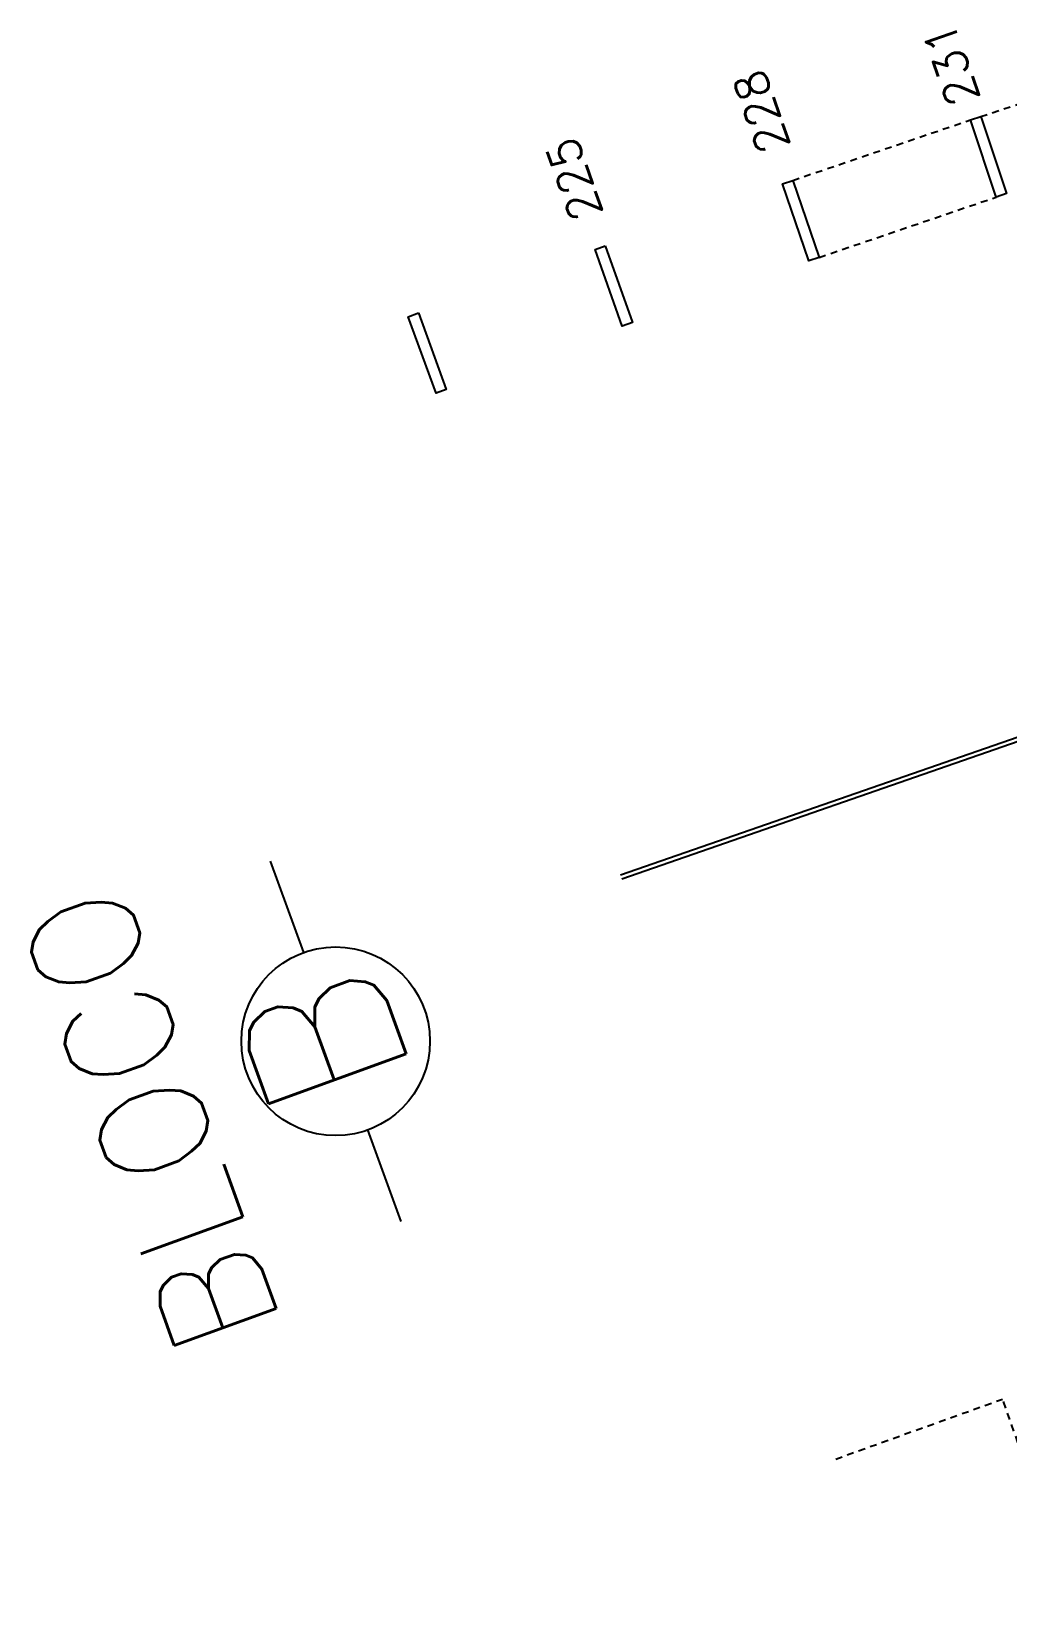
# Model space of a CAD drawing. Header units: millimetres. Extents: x 2757 to 3055, y 1102 to 1216.
# Drawn here: x 2756.94 to 2774.92, y 1157.16 to 1186.15 of the extents above; entities that cross this region are included whole.
import ezdxf

# ---------------------------------------------------------------- set-up
doc = ezdxf.new("R2010")
doc.units = ezdxf.units.MM
doc.linetypes.add('HIDDEN2', pattern=[0.1875, 0.125, -0.0625])
for name, color, linetype in [('BANC', 2, 'Continuous'), ('ESTR', 3, 'Continuous'), ('NOPILAR1', 2, 'Continuous'), ('PROJ', 1, 'HIDDEN2'), ('TXT-IDENTIFICAÇÃO', 4, 'Continuous')]:
    doc.layers.add(name, color=color, linetype=linetype)
doc.styles.add('LEGENDA', font='romans.shx', dxfattribs={"height": 0.2})
doc.styles.add('NOPILAR', font='simplex.shx', dxfattribs={"height": 0.6})

# ---------------------------------------------------------------- blocks, each defined once
blk = doc.blocks.new('PILAR-SLC')
blk.add_lwpolyline([(0.2, 0), (0.2, -1.5), (0, -1.5), (0, 0)], close=True)

msp = doc.modelspace()

# ---------------------------------------------------------------- linework, layer by layer
at = {"layer": 'BANC'}
for p, q in [((2781.217, 1175.246), (2767.803, 1170.592)), ((2781.244, 1175.17), (2767.829, 1170.517))]:
    msp.add_line(p, q, dxfattribs=at)
at = {"layer": 'PROJ'}
for p, q in [((2774.447, 1184.576), (2777.733, 1185.663)), ((2770.98, 1183.399), (2774.257, 1184.513)), ((2771.469, 1181.98), (2774.734, 1183.091)), ((2771.773, 1159.825), (2774.85, 1160.93)), ((2776.186, 1157.16), (2774.85, 1160.93))]:
    msp.add_line(p, q, dxfattribs=at)
at = {"layer": 'TXT-IDENTIFICAÇÃO', "color": 2}
for p, q in [((2761.345, 1170.85), (2761.959, 1169.162)), ((2763.76, 1164.204), (2763.147, 1165.893))]:
    msp.add_line(p, q, dxfattribs=at)
msp.add_circle((2762.553, 1167.527), 1.739, dxfattribs=at)

# ---------------------------------------------------------------- block references
at = {"layer": 'ESTR'}
for p, rotation in [((2774.257, 1184.513), 18.53658536585365), ((2770.791, 1183.333), 19.02439024390242), ((2767.336, 1182.124), 19.51219512195119), ((2763.891, 1180.886), 19.9999951219512)]:
    msp.add_blockref('PILAR-SLC', p, dxfattribs=dict(at, rotation=rotation))

# ---------------------------------------------------------------- texts
at = {"layer": 'NOPILAR1', "style": 'NOPILAR'}
for s, p in [('231', (2774.438, 1184.906)), ('231', (2774.438, 1184.906)), ('228', (2770.938, 1184.032)), ('225', (2767.484, 1182.789))]:
    msp.add_text(s, height=0.6, rotation=109.1434, dxfattribs=at).set_placement(p)
at = {"layer": 'TXT-IDENTIFICAÇÃO', "color": 4, "style": 'LEGENDA'}
for s, height, p in [('BLOCO ', 2, (2761.575, 1162.278)), ('B', 2.7, (2764.011, 1166.863))]:
    msp.add_text(s, height=height, rotation=109.9691, dxfattribs=at).set_placement(p)

doc.saveas('drawing.dxf')
